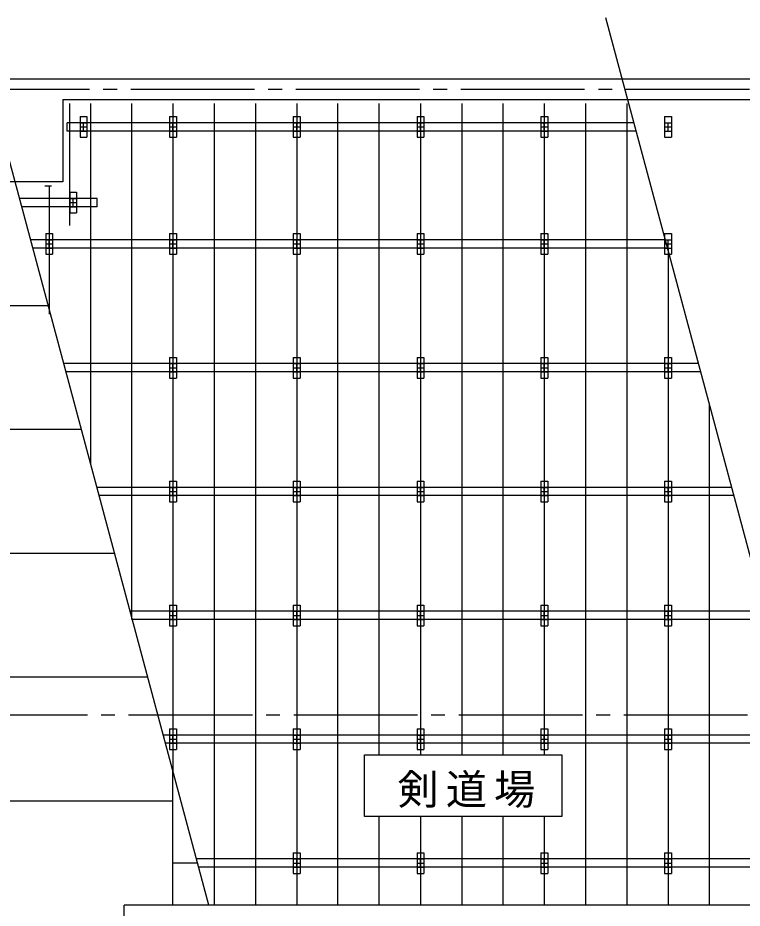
# Model space of a CAD drawing. Units: millimetres, scale not verified. Extents: x -20630 to 20620, y -14480 to 14258.
# Drawn here: x 1225 to 6492, y 3735 to 10206 of the extents above; entities that cross this region are included whole.
import ezdxf

# ---------------------------------------------------------------- set-up
doc = ezdxf.new("R2010")
doc.units = ezdxf.units.MM
doc.header["$LTSCALE"] = 100
doc.linetypes.add('CHAIN2', pattern=[12, 9, -1, 1, -1])
for name, color, linetype in [('0-1_中線', 7, 'Continuous'), ('1-0_中心線', 7, 'CHAIN2'), ('1-1_中線', 7, 'Continuous'), ('1-2_太線１', 3, 'Continuous'), ('1-3_太線２', 5, 'Continuous'), ('1-4_細線', 1, 'Continuous'), ('1-6_文字', 7, 'Continuous')]:
    doc.layers.add(name, color=color, linetype=linetype)
doc.styles.add('ＭＳ ゴシック', font='')
doc.styles.get('ＭＳ ゴシック').set_extended_font_data('MS Gothic')

msp = doc.modelspace()

# ---------------------------------------------------------------- linework, layer by layer
at = {"layer": '0-1_中線'}
for p, q in [((-12197.6, 9763.2), (14052.4, 9763.2)), ((1552.4, 9613.2), (7302.4, 9613.2)), ((1470.5, 8983.2), (1420.6, 8983.2))]:
    msp.add_line(p, q, dxfattribs=at)
msp.add_lwpolyline([(1552.4, 9613.2), (1552.4, 9013.2), (802.4, 9013.2)], dxfattribs=at)
at = {"layer": '1-0_中心線'}
for p, q in [((-14754, 9688.2), (15047.2, 9688.2)), ((14930.7, 5138.2), (-14754, 5138.2))]:
    msp.add_line(p, q, dxfattribs=at)
at = {"layer": '1-1_中線'}
for p, q in [((1582.4, 9383.2), (1582.4, 9443.2)), ((5705.1, 9443.2), (1582.4, 9443.2)), ((5721.1, 9383.2), (1582.4, 9383.2)), ((1802.4, 8893.2), (1236.7, 8893.2)), ((1802.4, 8833.2), (1802.4, 8893.2)), ((1802.4, 8833.2), (1252.8, 8833.2)), ((5932.8, 8593.2), (1317.1, 8593.2)), ((5948.9, 8533.2), (1333.2, 8533.2)), ((6174, 7693.2), (1558.3, 7693.2)), ((6190.1, 7633.2), (1574.3, 7633.2)), ((6415.1, 6793.2), (1799.4, 6793.2)), ((6431.2, 6733.2), (1815.5, 6733.2)), ((6656.3, 5893.2), (2040.6, 5893.2)), ((6672.4, 5833.2), (2056.7, 5833.2)), ((6897.4, 4993.2), (2281.7, 4993.2)), ((6913.5, 4933.2), (2297.8, 4933.2)), ((7138.6, 4093.2), (2522.9, 4093.2)), ((7154.7, 4033.2), (2539, 4033.2))]:
    msp.add_line(p, q, dxfattribs=at)
at = {"layer": '1-2_太線１'}
for p, q in [((1602.4, 8697.1), (1602.4, 9583.2)), ((1752.4, 9583.2), (1752.4, 6968.8)), ((2052.4, 9583.2), (2052.4, 5833.2)), ((2352.4, 9583.2), (2352.4, 4729.6)), ((2652.4, 9583.2), (2652.4, 3756.5)), ((2952.4, 9583.2), (2952.4, 3756.5)), ((3252.4, 9583.2), (3252.4, 3756.5)), ((3552.4, 6116.6), (3552.4, 9583.2)), ((3852.4, 4849), (3852.4, 9583.2)), ((4152.4, 9583.2), (4152.4, 4849)), ((4452.4, 9583.2), (4452.4, 4849)), ((4752.4, 9583.2), (4752.4, 4849)), ((5052.4, 9583.2), (5052.4, 4849)), ((5352.4, 9583.2), (5352.4, 3756.5)), ((5652.4, 9583.2), (5652.4, 3756.5)), ((1452.4, 8983.2), (1452.4, 8053)), ((5952.4, 8533.2), (5952.4, 3756.5)), ((6252.4, 7400.6), (6252.4, 3756.5)), ((3552.4, 3756.5), (3552.4, 6116.6)), ((3852.4, 3756.5), (3852.4, 4401.2)), ((4152.4, 4401.2), (4152.4, 3756.5)), ((4452.4, 4401.2), (4452.4, 3756.5)), ((4752.4, 4401.2), (4752.4, 3756.5)), ((5052.4, 4401.2), (5052.4, 3756.5))]:
    msp.add_line(p, q, dxfattribs=at)
at = {"layer": '1-3_太線２'}
for p, q in [((1677.4, 9488.2), (1727.4, 9488.2)), ((1727.4, 9488.2), (1727.4, 9338.2)), ((2327.4, 9488.2), (2377.4, 9488.2)), ((2377.4, 9488.2), (2377.4, 9338.2)), ((3227.4, 9488.2), (3277.4, 9488.2)), ((3277.4, 9488.2), (3277.4, 9338.2)), ((4127.4, 9488.2), (4177.4, 9488.2)), ((4177.4, 9488.2), (4177.4, 9338.2)), ((5027.4, 9488.2), (5077.4, 9488.2)), ((5077.4, 9488.2), (5077.4, 9338.2)), ((5927.4, 9488.2), (5977.4, 9488.2)), ((5977.4, 9488.2), (5977.4, 9338.2)), ((1677.4, 9443.2), (1727.4, 9443.2)), ((1677.4, 9413.2), (1727.4, 9413.2)), ((1702.4, 9383.2), (1702.4, 9443.2)), ((2327.4, 9443.2), (2377.4, 9443.2)), ((2327.4, 9413.2), (2377.4, 9413.2)), ((2352.4, 9383.2), (2352.4, 9443.2)), ((3227.4, 9443.2), (3277.4, 9443.2)), ((3227.4, 9413.2), (3277.4, 9413.2)), ((3252.4, 9383.2), (3252.4, 9443.2)), ((4127.4, 9443.2), (4177.4, 9443.2)), ((4127.4, 9413.2), (4177.4, 9413.2)), ((4152.4, 9383.2), (4152.4, 9443.2)), ((5027.4, 9443.2), (5077.4, 9443.2)), ((5027.4, 9413.2), (5077.4, 9413.2)), ((5052.4, 9383.2), (5052.4, 9443.2)), ((5927.4, 9443.2), (5977.4, 9443.2)), ((5927.4, 9413.2), (5977.4, 9413.2)), ((5952.4, 9383.2), (5952.4, 9443.2)), ((1677.4, 9383.2), (1727.4, 9383.2)), ((2327.4, 9383.2), (2377.4, 9383.2)), ((3227.4, 9383.2), (3277.4, 9383.2)), ((4127.4, 9383.2), (4177.4, 9383.2)), ((5027.4, 9383.2), (5077.4, 9383.2)), ((5927.4, 9383.2), (5977.4, 9383.2)), ((1602.4, 8938.2), (1652.4, 8938.2)), ((1652.4, 8938.2), (1652.4, 8788.2)), ((1602.4, 8893.2), (1652.4, 8893.2)), ((1627.4, 8833.2), (1627.4, 8893.2)), ((1602.4, 8863.2), (1652.4, 8863.2)), ((1602.4, 8833.2), (1652.4, 8833.2)), ((1427.4, 8638.2), (1477.4, 8638.2)), ((1477.4, 8638.2), (1477.4, 8488.2)), ((2327.4, 8638.2), (2377.4, 8638.2)), ((2377.4, 8638.2), (2377.4, 8488.2)), ((3227.4, 8638.2), (3277.4, 8638.2)), ((3277.4, 8638.2), (3277.4, 8488.2)), ((4127.4, 8638.2), (4177.4, 8638.2)), ((4177.4, 8638.2), (4177.4, 8488.2)), ((5027.4, 8638.2), (5077.4, 8638.2)), ((5077.4, 8638.2), (5077.4, 8488.2)), ((5927.4, 8638.2), (5977.4, 8638.2)), ((5977.4, 8638.2), (5977.4, 8488.2)), ((1427.4, 8593.2), (1477.4, 8593.2)), ((1427.4, 8563.2), (1477.4, 8563.2)), ((1452.4, 8533.2), (1452.4, 8593.2)), ((2327.4, 8593.2), (2377.4, 8593.2)), ((2327.4, 8563.2), (2377.4, 8563.2)), ((2352.4, 8533.2), (2352.4, 8593.2)), ((3227.4, 8593.2), (3277.4, 8593.2)), ((3227.4, 8563.2), (3277.4, 8563.2)), ((3252.4, 8533.2), (3252.4, 8593.2)), ((4127.4, 8593.2), (4177.4, 8593.2)), ((4127.4, 8563.2), (4177.4, 8563.2)), ((4152.4, 8533.2), (4152.4, 8593.2)), ((5027.4, 8593.2), (5077.4, 8593.2)), ((5027.4, 8563.2), (5077.4, 8563.2)), ((5052.4, 8533.2), (5052.4, 8593.2)), ((5927.4, 8593.2), (5977.4, 8593.2)), ((5927.4, 8563.2), (5977.4, 8563.2)), ((5952.4, 8533.2), (5952.4, 8593.2)), ((1427.4, 8533.2), (1477.4, 8533.2)), ((2327.4, 8533.2), (2377.4, 8533.2)), ((3227.4, 8533.2), (3277.4, 8533.2)), ((4127.4, 8533.2), (4177.4, 8533.2)), ((5027.4, 8533.2), (5077.4, 8533.2)), ((5927.4, 8533.2), (5977.4, 8533.2)), ((2327.4, 7738.2), (2377.4, 7738.2)), ((2377.4, 7738.2), (2377.4, 7588.2)), ((3227.4, 7738.2), (3277.4, 7738.2)), ((3277.4, 7738.2), (3277.4, 7588.2)), ((4127.4, 7738.2), (4177.4, 7738.2)), ((4177.4, 7738.2), (4177.4, 7588.2)), ((5027.4, 7738.2), (5077.4, 7738.2)), ((5077.4, 7738.2), (5077.4, 7588.2)), ((5927.4, 7738.2), (5977.4, 7738.2)), ((5977.4, 7738.2), (5977.4, 7588.2)), ((2327.4, 7693.2), (2377.4, 7693.2)), ((2327.4, 7663.2), (2377.4, 7663.2)), ((2352.4, 7633.2), (2352.4, 7693.2)), ((3227.4, 7693.2), (3277.4, 7693.2)), ((3227.4, 7663.2), (3277.4, 7663.2)), ((3252.4, 7633.2), (3252.4, 7693.2)), ((4127.4, 7693.2), (4177.4, 7693.2)), ((4127.4, 7663.2), (4177.4, 7663.2)), ((4152.4, 7633.2), (4152.4, 7693.2)), ((5027.4, 7693.2), (5077.4, 7693.2)), ((5027.4, 7663.2), (5077.4, 7663.2)), ((5052.4, 7633.2), (5052.4, 7693.2)), ((5927.4, 7693.2), (5977.4, 7693.2)), ((5927.4, 7663.2), (5977.4, 7663.2)), ((5952.4, 7633.2), (5952.4, 7693.2)), ((2327.4, 7633.2), (2377.4, 7633.2)), ((3227.4, 7633.2), (3277.4, 7633.2)), ((4127.4, 7633.2), (4177.4, 7633.2)), ((5027.4, 7633.2), (5077.4, 7633.2)), ((5927.4, 7633.2), (5977.4, 7633.2)), ((2327.4, 6838.2), (2377.4, 6838.2)), ((2377.4, 6838.2), (2377.4, 6688.2)), ((3227.4, 6838.2), (3277.4, 6838.2)), ((3277.4, 6838.2), (3277.4, 6688.2)), ((4127.4, 6838.2), (4177.4, 6838.2)), ((4177.4, 6838.2), (4177.4, 6688.2)), ((5027.4, 6838.2), (5077.4, 6838.2)), ((5077.4, 6838.2), (5077.4, 6688.2)), ((5927.4, 6838.2), (5977.4, 6838.2)), ((5977.4, 6838.2), (5977.4, 6688.2)), ((2327.4, 6793.2), (2377.4, 6793.2)), ((2327.4, 6763.2), (2377.4, 6763.2)), ((2327.4, 6733.2), (2377.4, 6733.2)), ((2352.4, 6733.2), (2352.4, 6793.2)), ((3227.4, 6793.2), (3277.4, 6793.2)), ((3227.4, 6763.2), (3277.4, 6763.2)), ((3227.4, 6733.2), (3277.4, 6733.2)), ((3252.4, 6733.2), (3252.4, 6793.2)), ((4127.4, 6793.2), (4177.4, 6793.2)), ((4127.4, 6763.2), (4177.4, 6763.2)), ((4127.4, 6733.2), (4177.4, 6733.2)), ((4152.4, 6733.2), (4152.4, 6793.2)), ((5027.4, 6793.2), (5077.4, 6793.2)), ((5027.4, 6763.2), (5077.4, 6763.2)), ((5027.4, 6733.2), (5077.4, 6733.2)), ((5052.4, 6733.2), (5052.4, 6793.2)), ((5927.4, 6793.2), (5977.4, 6793.2)), ((5927.4, 6763.2), (5977.4, 6763.2)), ((5927.4, 6733.2), (5977.4, 6733.2)), ((5952.4, 6733.2), (5952.4, 6793.2)), ((2327.4, 5938.2), (2377.4, 5938.2)), ((2327.4, 5893.2), (2377.4, 5893.2)), ((2352.4, 5833.2), (2352.4, 5893.2)), ((2377.4, 5938.2), (2377.4, 5788.2)), ((3227.4, 5938.2), (3277.4, 5938.2)), ((3227.4, 5893.2), (3277.4, 5893.2)), ((3252.4, 5833.2), (3252.4, 5893.2)), ((3277.4, 5938.2), (3277.4, 5788.2)), ((4127.4, 5938.2), (4177.4, 5938.2)), ((4127.4, 5893.2), (4177.4, 5893.2)), ((4152.4, 5833.2), (4152.4, 5893.2)), ((4177.4, 5938.2), (4177.4, 5788.2)), ((5027.4, 5938.2), (5077.4, 5938.2)), ((5027.4, 5893.2), (5077.4, 5893.2)), ((5052.4, 5833.2), (5052.4, 5893.2)), ((5077.4, 5938.2), (5077.4, 5788.2)), ((5927.4, 5938.2), (5977.4, 5938.2)), ((5927.4, 5893.2), (5977.4, 5893.2)), ((5952.4, 5833.2), (5952.4, 5893.2)), ((5977.4, 5938.2), (5977.4, 5788.2)), ((2327.4, 5863.2), (2377.4, 5863.2)), ((2327.4, 5833.2), (2377.4, 5833.2)), ((3227.4, 5863.2), (3277.4, 5863.2)), ((3227.4, 5833.2), (3277.4, 5833.2)), ((4127.4, 5863.2), (4177.4, 5863.2)), ((4127.4, 5833.2), (4177.4, 5833.2)), ((5027.4, 5863.2), (5077.4, 5863.2)), ((5027.4, 5833.2), (5077.4, 5833.2)), ((5927.4, 5863.2), (5977.4, 5863.2)), ((5927.4, 5833.2), (5977.4, 5833.2)), ((2327.4, 5038.2), (2377.4, 5038.2)), ((2327.4, 4993.2), (2377.4, 4993.2)), ((2352.4, 4933.2), (2352.4, 4993.2)), ((2377.4, 5038.2), (2377.4, 4888.2)), ((3227.4, 5038.2), (3277.4, 5038.2)), ((3227.4, 4993.2), (3277.4, 4993.2)), ((3252.4, 4933.2), (3252.4, 4993.2)), ((3277.4, 5038.2), (3277.4, 4888.2)), ((4127.4, 5038.2), (4177.4, 5038.2)), ((4127.4, 4993.2), (4177.4, 4993.2)), ((4152.4, 4933.2), (4152.4, 4993.2)), ((4177.4, 5038.2), (4177.4, 4888.2)), ((5027.4, 5038.2), (5077.4, 5038.2)), ((5027.4, 4993.2), (5077.4, 4993.2)), ((5052.4, 4933.2), (5052.4, 4993.2)), ((5077.4, 5038.2), (5077.4, 4888.2)), ((5927.4, 5038.2), (5977.4, 5038.2)), ((5927.4, 4993.2), (5977.4, 4993.2)), ((5952.4, 4933.2), (5952.4, 4993.2)), ((5977.4, 5038.2), (5977.4, 4888.2)), ((2327.4, 4963.2), (2377.4, 4963.2)), ((2327.4, 4933.2), (2377.4, 4933.2)), ((3227.4, 4963.2), (3277.4, 4963.2)), ((3227.4, 4933.2), (3277.4, 4933.2)), ((4127.4, 4963.2), (4177.4, 4963.2)), ((4127.4, 4933.2), (4177.4, 4933.2)), ((5027.4, 4963.2), (5077.4, 4963.2)), ((5027.4, 4933.2), (5077.4, 4933.2)), ((5927.4, 4963.2), (5977.4, 4963.2)), ((5927.4, 4933.2), (5977.4, 4933.2)), ((3227.4, 4138.2), (3277.4, 4138.2)), ((3227.4, 4093.2), (3277.4, 4093.2)), ((3252.4, 4033.2), (3252.4, 4093.2)), ((3277.4, 4138.2), (3277.4, 3988.2)), ((4127.4, 4138.2), (4177.4, 4138.2)), ((4127.4, 4093.2), (4177.4, 4093.2)), ((4152.4, 4033.2), (4152.4, 4093.2)), ((4177.4, 4138.2), (4177.4, 3988.2)), ((5027.4, 4138.2), (5077.4, 4138.2)), ((5027.4, 4093.2), (5077.4, 4093.2)), ((5052.4, 4033.2), (5052.4, 4093.2)), ((5077.4, 4138.2), (5077.4, 3988.2)), ((5927.4, 4138.2), (5977.4, 4138.2)), ((5927.4, 4093.2), (5977.4, 4093.2)), ((5952.4, 4033.2), (5952.4, 4093.2)), ((5977.4, 4138.2), (5977.4, 3988.2)), ((3227.4, 4063.2), (3277.4, 4063.2)), ((3227.4, 4033.2), (3277.4, 4033.2)), ((4127.4, 4063.2), (4177.4, 4063.2)), ((4127.4, 4033.2), (4177.4, 4033.2)), ((5027.4, 4063.2), (5077.4, 4063.2)), ((5027.4, 4033.2), (5077.4, 4033.2)), ((5927.4, 4063.2), (5977.4, 4063.2)), ((5927.4, 4033.2), (5977.4, 4033.2))]:
    msp.add_line(p, q, dxfattribs=at)
for points in [[(1677.4, 9488.2), (1677.4, 9338.2), (1727.4, 9338.2)], [(2327.4, 9488.2), (2327.4, 9338.2), (2377.4, 9338.2)], [(3227.4, 9488.2), (3227.4, 9338.2), (3277.4, 9338.2)], [(4127.4, 9488.2), (4127.4, 9338.2), (4177.4, 9338.2)], [(5027.4, 9488.2), (5027.4, 9338.2), (5077.4, 9338.2)], [(5927.4, 9488.2), (5927.4, 9338.2), (5977.4, 9338.2)], [(1602.4, 8938.2), (1602.4, 8788.2), (1652.4, 8788.2)], [(1427.4, 8638.2), (1427.4, 8488.2), (1477.4, 8488.2)], [(2327.4, 8638.2), (2327.4, 8488.2), (2377.4, 8488.2)], [(3227.4, 8638.2), (3227.4, 8488.2), (3277.4, 8488.2)], [(4127.4, 8638.2), (4127.4, 8488.2), (4177.4, 8488.2)], [(5027.4, 8638.2), (5027.4, 8488.2), (5077.4, 8488.2)], [(5927.4, 8638.2), (5927.4, 8488.2), (5977.4, 8488.2)], [(2327.4, 7738.2), (2327.4, 7588.2), (2377.4, 7588.2)], [(3227.4, 7738.2), (3227.4, 7588.2), (3277.4, 7588.2)], [(4127.4, 7738.2), (4127.4, 7588.2), (4177.4, 7588.2)], [(5027.4, 7738.2), (5027.4, 7588.2), (5077.4, 7588.2)], [(5927.4, 7738.2), (5927.4, 7588.2), (5977.4, 7588.2)], [(2327.4, 6838.2), (2327.4, 6688.2), (2377.4, 6688.2)], [(3227.4, 6838.2), (3227.4, 6688.2), (3277.4, 6688.2)], [(4127.4, 6838.2), (4127.4, 6688.2), (4177.4, 6688.2)], [(5027.4, 6838.2), (5027.4, 6688.2), (5077.4, 6688.2)], [(5927.4, 6838.2), (5927.4, 6688.2), (5977.4, 6688.2)], [(2327.4, 5938.2), (2327.4, 5788.2), (2377.4, 5788.2)], [(3227.4, 5938.2), (3227.4, 5788.2), (3277.4, 5788.2)], [(4127.4, 5938.2), (4127.4, 5788.2), (4177.4, 5788.2)], [(5027.4, 5938.2), (5027.4, 5788.2), (5077.4, 5788.2)], [(5927.4, 5938.2), (5927.4, 5788.2), (5977.4, 5788.2)], [(2327.4, 5038.2), (2327.4, 4888.2), (2377.4, 4888.2)], [(3227.4, 5038.2), (3227.4, 4888.2), (3277.4, 4888.2)], [(4127.4, 5038.2), (4127.4, 4888.2), (4177.4, 4888.2)], [(5027.4, 5038.2), (5027.4, 4888.2), (5077.4, 4888.2)], [(5927.4, 5038.2), (5927.4, 4888.2), (5977.4, 4888.2)], [(3227.4, 4138.2), (3227.4, 3988.2), (3277.4, 3988.2)], [(4127.4, 4138.2), (4127.4, 3988.2), (4177.4, 3988.2)], [(5027.4, 4138.2), (5027.4, 3988.2), (5077.4, 3988.2)], [(5927.4, 4138.2), (5927.4, 3988.2), (5977.4, 3988.2)]]:
    msp.add_lwpolyline(points, dxfattribs=at)
at = {"layer": '1-4_細線'}
for p, q in [((1445.7, 8113.2), (552.4, 8113.2)), ((1686.9, 7213.2), (552.4, 7213.2)), ((1928, 6313.2), (552.4, 6313.2)), ((2169.2, 5413.2), (552.4, 5413.2)), ((2352.4, 3756.5), (2352.4, 4729.6)), ((2352.4, 4513.2), (552.4, 4513.2)), ((2530.9, 4063.2), (2352.4, 4063.2))]:
    msp.add_line(p, q, dxfattribs=at)
at = {"layer": '1-6_文字'}
for p, q in [((2613.1, 3756.5), (884.9, 10206.3)), ((7228.8, 3756.5), (5500.6, 10206.3)), ((3746.7, 4849), (5179.7, 4849)), ((3746.7, 4401.2), (3746.7, 4849)), ((5179.7, 4849), (5179.7, 4401.2)), ((5179.7, 4401.2), (3746.7, 4401.2)), ((1998.5, 2556.5), (1998.5, 3756.5)), ((8150.7, 3756.5), (1998.5, 3756.5))]:
    msp.add_line(p, q, dxfattribs=at)

# ---------------------------------------------------------------- texts
at = {"layer": '1-6_文字', "insert": (3985.4, 4463.2), "char_height": 219.9, "attachment_point": 7, "style": 'ＭＳ ゴシック'}
msp.add_mtext('\\T1.17;剣道場', dxfattribs=at)

doc.saveas('drawing.dxf')
